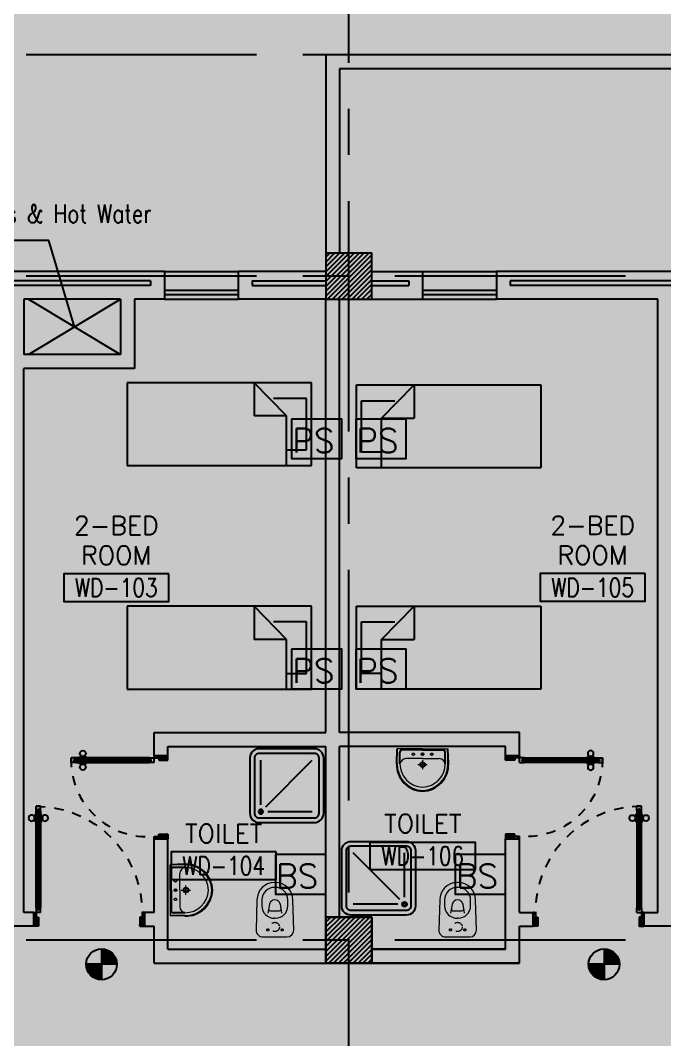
# Model space of a CAD drawing. Extents: x 88852.7 to 88945.7, y 39921.6 to 40001.1.
# Drawn here: x 88906.45 to 88913.44, y 39979.02 to 39990.07 of the extents above; entities that cross this region are included whole.
import ezdxf
from ezdxf.enums import TextEntityAlignment as Align

# ---------------------------------------------------------------- set-up
doc = ezdxf.new("R2010")
doc.units = 0
doc.header["$MEASUREMENT"] = 0
doc.header["$PDMODE"] = 34
for name, pattern in [('CENTERX2', [4, 2.5, -0.5, 0.5, -0.5]), ('DASHED', [0.75, 0.5, -0.25]), ('HIDDEN', [0.375, 0.25, -0.125]), ('HIDDEN2', [0.1875, 0.125, -0.0625])]:
    doc.linetypes.add(name, pattern=pattern)
doc.layers.get('0').update_dxf_attribs({"color": 11, "linetype": 'CONTINUOUS'})
doc.layers.get('DEFPOINTS').update_dxf_attribs({"color": 11, "linetype": 'CONTINUOUS'})
for name, color, linetype in [('AX-DIM', 11, 'CONTINUOUS'), ('AXES', 11, 'CENTERX2'), ('COL', 11, 'CONTINUOUS'), ('DOOR', 11, 'CONTINUOUS'), ('E-SYSTEM', 4, 'CONTINUOUS'), ('FIX', 11, 'CONTINUOUS'), ('FUR', 11, 'CONTINUOUS'), ('HAT', 11, 'CONTINUOUS'), ('INSUL', 11, 'CONTINUOUS'), ('PROJ-L', 11, 'CONTINUOUS'), ('RM-BOX', 11, 'CONTINUOUS'), ('RM-NAME', 11, 'CONTINUOUS'), ('RM-NO', 11, 'CONTINUOUS'), ('SHAFT', 11, 'CONTINUOUS'), ('WALL', 11, 'CONTINUOUS'), ('WIN', 11, 'CONTINUOUS')]:
    doc.layers.add(name, color=color, linetype=linetype)
doc.styles.add('ROMANS', font='ROMANS.shx', dxfattribs={"width": 0.6})
doc.styles.add('SIMPLEX', font='simplex.shx', dxfattribs={"width": 0.8})
doc.dimstyles.new('DIM-OUT', dxfattribs={"dimscale": 0, "dimtxt": 0.24, "dimasz": 0.08, "dimexe": 0.02, "dimexo": 0.02, "dimgap": 0.05, "dimtad": 1, "dimdec": 0, "dimlfac": 1000, "dimzin": 0, "dimdsep": 46, "dimtxsty": 'ROMANS', "dimblk1": 'ARCHTICK', "dimblk2": 'ARCHTICK', "dimsah": 1, "dimcen": 0.01, "dimdle": 0.08, "dimclrd": 7, "dimclre": 7, "dimclrt": 2, "dimadec": 0, "dimazin": 0, "dimtp": 2, "dimtm": 2, "dimtfac": 0.114286, "dimtdec": 0, "dimtix": 1, "dimtmove": 2, "dimatfit": 3, "dimldrblk": 'ARCHTICK', "dimfxl": 0, "dimtolj": 1, "dimtzin": 0, "dimarcsym": 0})
doc.dimstyles.new('DIM7', dxfattribs={"dimtxt": 0.24, "dimasz": 0.08, "dimexe": 0.07, "dimexo": 0.05, "dimgap": 0.07, "dimtad": 1, "dimzin": 0, "dimdsep": 46, "dimtxsty": 'SIMPLEX', "dimblk": 'ARCHTICK', "dimcen": 0.05, "dimdle": 0.05, "dimclrd": 4, "dimclre": 4, "dimclrt": 2, "dimadec": 0, "dimazin": 0, "dimtp": 2, "dimtm": 2, "dimtfac": 0.114286, "dimtix": 1, "dimtmove": 2, "dimatfit": 3, "dimldrblk": 'DOT', "dimfxl": 0, "dimtolj": 1, "dimtzin": 0, "dimarcsym": 0})

# ---------------------------------------------------------------- blocks, each defined once
blk = doc.blocks.new('_ARCHTICK')
at = {"color": 0, "linetype": 'ByBlock', "const_width": 0.15}
blk.add_lwpolyline([(-0.5, -0.5), (0.5, 0.5)], dxfattribs=at)
blk = doc.blocks.new('*D112')
at = {"layer": 'AX-DIM', "color": 7, "lineweight": -2}
for p, q in [((88860.69, 39999.728), (88935.54, 39999.728)), ((88860.77, 39995.09), (88860.77, 39999.748)), ((88935.46, 39987.57), (88935.46, 39999.748))]:
    blk.add_line(p, q, dxfattribs=at)
at = {"layer": 'DEFPOINTS', "color": 0}
for p in [(88935.46, 39999.728), (88860.77, 39995.07), (88935.46, 39987.55)]:
    blk.add_point(p, dxfattribs=at)
at = {"layer": 'AX-DIM', "color": 7, "lineweight": -2, "xscale": 0.08, "yscale": 0.08, "zscale": 0.08, "rotation": 180}
blk.add_blockref('_ARCHTICK', (88860.77, 39999.728), dxfattribs=at)
at = {"layer": 'AX-DIM', "color": 7, "lineweight": -2, "xscale": 0.08, "yscale": 0.08, "zscale": 0.08}
blk.add_blockref('_ARCHTICK', (88935.46, 39999.728), dxfattribs=at)
at = {"layer": 'AX-DIM', "color": 2, "insert": (88898.115, 39999.898), "char_height": 0.24, "attachment_point": 5, "style": 'ROMANS'}
blk.add_mtext('\\A1;74690', dxfattribs=at)
blk = doc.blocks.new('LAV1')
at = {"layer": 'FIX', "linetype": 'DASHED', "lineweight": 20, "ltscale": 0.05}
for p, q in [((0, 170), (0, 270)), ((0, 170), (0, 270)), ((50, 220), (-50, 220))]:
    blk.add_line(p, q, dxfattribs=at)
at = {"layer": 'FIX', "linetype": 'ByBlock', "ltscale": 0.3}
for p, q in [((-280, 210), (-275, 50)), ((-245, 210), (-245, 85)), ((245, 210), (245, 85)), ((280, 210), (275, 50)), ((0, 60), (-220, 60)), ((0, 60), (220, 60))]:
    blk.add_line(p, q, dxfattribs=at)
at = {"layer": 'FIX', "linetype": 'Continuous', "lineweight": 20}
for p, q in [((-275, 210), (-275, 50)), ((0, 155), (-181, 155)), ((0, 155), (181, 155)), ((275, 210), (275, 50)), ((0, 50), (-275, 50)), ((0, 50), (-252, 50)), ((0, 50), (275, 50)), ((0, 50), (252, 50))]:
    blk.add_line(p, q, dxfattribs=at)
at = {"layer": 'FIX', "lineweight": 20}
for p, q in [((0, 92), (0, 123)), ((16, 107), (-15, 107))]:
    blk.add_line(p, q, dxfattribs=at)
for centre, radius in [((0, 220), 29.5), ((0, 220), 22.5), ((0, 107), 15.5)]:
    blk.add_circle(centre, radius, dxfattribs=at)
at = {"layer": 'FIX', "linetype": 'HIDDEN', "lineweight": 20, "ltscale": 0.05}
for centre in [(-100, 107), (100, 107)]:
    blk.add_circle(centre, 12.4, dxfattribs=at)
at = {"layer": 'FIX', "linetype": 'ByBlock', "ltscale": 0.3}
for centre, radius, start, end in [((7, 220), 287, 91.3776, 182.0064), ((-7, 220), 287, 357.9936, 88.6224), ((-220, 85), 24.9, 179.7021, 269.9486), ((220, 85), 24.9, 270.0514, 0.2979)]:
    blk.add_arc(centre, radius, start, end, dxfattribs=at)
at = {"layer": 'FIX', "linetype": 'Continuous', "lineweight": 20}
for centre, radius, start, end in [((8, 217), 283, 91.6988, 181.351), ((8, 212), 253, 91.7328, 180.4884), ((-8, 217), 283, 358.649, 88.3012), ((-8, 212), 253, 359.5116, 88.2672), ((-179, 222), 66.9, 190.2006, 268.0786), ((179, 222), 66.9, 271.9214, 349.7994)]:
    blk.add_arc(centre, radius, start, end, dxfattribs=at)
blk = doc.blocks.new('WC1')
at = {"layer": 'FIX', "lineweight": 20}
for p, q in [((-210, 204), (-538, 194)), ((-475, 141), (-538, 141)), ((-137, 0), (-137, 131)), ((-727, 5), (-727, -5)), ((-674, 5), (-674, -5)), ((-534, 24), (-540, 0)), ((-540, 0), (-534, -24)), ((-395, 76), (-490, 60)), ((-339, 5), (-339, -5)), ((-137, -131), (-137, 0)), ((-490, -60), (-395, -76)), ((-538, -141), (-475, -141)), ((-538, -194), (-210, -204)), ((-213, -204), (-210, -204))]:
    blk.add_line(p, q, dxfattribs=at)
at = {"layer": 'FIX', "linetype": 'Continuous', "lineweight": 20}
blk.add_line((-420, -47), (-420, 45), dxfattribs=at)
at = {"layer": 'FIX', "linetype": 'HIDDEN2', "lineweight": 20, "ltscale": 0.3}
blk.add_circle((-245, 0), 49.8, dxfattribs=at)
at = {"layer": 'FIX', "linetype": 'HIDDEN', "lineweight": 20, "ltscale": 0.05}
for centre in [(-213, 78), (-213, -77)]:
    blk.add_circle(centre, 11.6, dxfattribs=at)
at = {"layer": 'FIX', "lineweight": 20}
for centre, radius, start, end in [((-538, 5), 189, 90, 180), ((-538, 5), 136, 90, 180), ((-475, 5), 136, 360, 90), ((-210, 131), 73, 360, 90), ((-473, -7), 68.2, 128.9242, 152.8468), ((-464, -18), 82, 108.496, 128.9242), ((-538, -5), 189, 180, 270), ((-538, -5), 136, 180, 270), ((-473, 7), 68.2, 207.1532, 231.0758), ((-464, 18), 82, 231.0758, 251.504), ((-475, -5), 136, 270, 0), ((-210, -131), 73, 270, 0)]:
    blk.add_arc(centre, radius, start, end, dxfattribs=at)
at = {"layer": 'FIX', "linetype": 'Continuous', "lineweight": 20}
for centre, start, end in [((-443, 46), 357.6662, 91.6121), ((-442, -46), 268.3879, 2.3338)]:
    blk.add_arc(centre, 22.3, start, end, dxfattribs=at)
blk = doc.blocks.new('SHR1')
at = {"layer": 'FIX'}
for p, q in [((-196, 196), (-700, 700)), ((-143, 218), (-143, 700)), ((-218, 143), (-700, 143))]:
    blk.add_line(p, q, dxfattribs=at)
for points in [[(-825, 125), (-825, 725, -0.414214), (-725, 825), (-125, 825, -0.414214), (-25, 725), (-25, 125, -0.414214), (-125, 25), (-725, 25, -0.414214)], [(-775, 125), (-775, 725, -0.414214), (-725, 775), (-125, 775, -0.414214), (-75, 725), (-75, 125, -0.414214), (-125, 75), (-725, 75, -0.414214)]]:
    blk.add_lwpolyline(points, format="xyb", close=True, dxfattribs=at)
for radius in [25, 15]:
    blk.add_circle((-143, 143), radius, dxfattribs=at)
blk = doc.blocks.new('*X86')
at = {"color": 0}
for p, q in [((227929, 177123), (228395, 177590)), ((227929, 177176), (228342, 177590)), ((227929, 177229), (228289, 177590)), ((227929, 177282), (228236, 177590)), ((227929, 177335), (228183, 177590)), ((227929, 177388), (228130, 177590)), ((227929, 177441), (228077, 177590)), ((227929, 177494), (228024, 177590)), ((227929, 177547), (227971, 177590)), ((227948, 177090), (228429, 177570)), ((228001, 177090), (228429, 177517)), ((228054, 177090), (228429, 177464)), ((228107, 177090), (228429, 177411)), ((228161, 177090), (228429, 177358)), ((228214, 177090), (228429, 177305)), ((228267, 177090), (228429, 177252)), ((228320, 177090), (228429, 177199)), ((228373, 177090), (228429, 177146))]:
    blk.add_line(p, q, dxfattribs=at)
blk = doc.blocks.new('RM1')
at = {"layer": 'RM-BOX'}
blk.add_lwpolyline([(570, -200), (-570, -200), (-570, -500), (570, -500)], close=True, dxfattribs=at)
at = {"layer": 'RM-NAME', "style": 'ROMANS'}
for tag, p in [('ROOMNAME1', (0, 324)), ('ROOMNAME2', (0, 0))]:
    blk.add_attdef(tag, text='', height=200, dxfattribs=at).set_placement(p, align=Align.MIDDLE)
at = {"layer": 'RM-NO', "style": 'ROMANS', "width": 0.8}
blk.add_attdef('ROOMNO', text='', height=200, dxfattribs=at).set_placement((0, -350), align=Align.MIDDLE)
blk = doc.blocks.new('AH20A')
at = {"layer": 'FUR'}
for p, q in [((0, 0.5), (0, -0.5)), ((1, 0.5), (0, 0.5)), ((0.1358, 0.5), (0.1358, -0.0987)), ((1, -0.5), (1, 0.5)), ((0.1358, 0.3112), (0.0277, 0.3112)), ((0.0277, 0.3112), (0.0277, -0.3087)), ((0.1358, -0.0987), (0.3125, -0.5)), ((0.1358, -0.0987), (0.3125, -0.0987)), ((0.3125, -0.5), (0.3125, -0.0987)), ((0.0277, -0.3087), (0.2076, -0.3087)), ((0, -0.5), (1, -0.5))]:
    blk.add_line(p, q, dxfattribs=at)
blk = doc.blocks.new('DOOR100')
at = {"layer": 'DOOR', "color": 0, "linetype": 'ByBlock'}
for p, q in [((-83, 1129), (-83, 1219)), ((-76, 1219), (-83, 1219)), ((-76, 1251), (-76, 1301)), ((-76, 1301), (-26, 1301)), ((-26, 1301), (-76, 1301)), ((-59, 1251), (-76, 1251)), ((-59, 1251), (-59, 1271)), ((-43, 1271), (-59, 1271)), ((-43, 1251), (-43, 1271)), ((-26, 1251), (-43, 1251)), ((-26, 1251), (-26, 1301)), ((-26, 1219), (-19, 1219)), ((-19, 1129), (-19, 1219)), ((-92, 1206), (-92, 1141)), ((-83, 1206), (-92, 1206)), ((-83, 1141), (-92, 1141)), ((-83, 1206), (-83, 1141)), ((-76, 1129), (-83, 1129)), ((-26, 1129), (-19, 1129)), ((-19, 1206), (-19, 1141)), ((-19, 1206), (-10, 1206)), ((-19, 1141), (-10, 1141)), ((-10, 1206), (-10, 1141)), ((-1201, 0), (-1201, 150)), ((-1201, 150), (-1176, 150)), ((-1201, 150), (-1201, 0)), ((-1176, 150), (-1176, 100)), ((-76, 200), (-59, 200)), ((-76, 150), (-76, 200)), ((-76, 150), (-26, 150)), ((-59, 200), (-59, 180)), ((-59, 180), (-43, 180)), ((-43, 200), (-26, 200)), ((-43, 180), (-43, 200)), ((-26, 200), (-26, 150)), ((-1, 150), (-26, 150)), ((-26, 150), (-26, 100)), ((-1, 150), (-1, 0)), ((-1151, 0), (-1201, 0)), ((-1176, 100), (-1151, 100)), ((-1151, 100), (-1151, 0)), ((-51, 100), (-51, 0)), ((-26, 100), (-51, 100)), ((-51, 0), (-1, 0))]:
    blk.add_line(p, q, dxfattribs=at)
at = {"layer": 'DOOR', "linetype": 'ByBlock'}
for p, q in [((-76, 1251), (-76, 200)), ((-59, 200), (-59, 1251)), ((-43, 200), (-43, 1251)), ((-26, 200), (-26, 1251))]:
    blk.add_line(p, q, dxfattribs=at)
at = {"layer": 'DOOR', "color": 9, "linetype": 'ByBlock'}
for p, q in [((-1151, 0), (-1201, 114)), ((-51, 0), (-1, 114)), ((-1151, 0), (-1201, 40)), ((-1151, 0), (-1164, 100)), ((-51, 0), (-38, 100)), ((-51, 0), (-1, 40))]:
    blk.add_line(p, q, dxfattribs=at)
at = {"layer": 'DOOR', "color": 0, "linetype": 'ByBlock'}
for centre in [(-125, 1174), (22, 1174)]:
    blk.add_circle(centre, 32.4, dxfattribs=at)
at = {"layer": 'DOOR', "linetype": 'HIDDEN', "ltscale": 0.5}
blk.add_arc((-27, 152), 1149, 89.961, 180.0931, dxfattribs=at)
at = {"layer": 'DOOR', "color": 9, "linetype": 'ByBlock'}
for centre, radius, start, end in [((-1151, 0), 154, 103.7142, 108.8947), ((-1151, 0), 134, 100.72, 111.8402), ((-51, 0), 134, 68.1598, 79.28), ((-51, 0), 114, 64.0838, 77.3774), ((-51, 0), 154, 71.1053, 76.2858), ((-1151, 0), 94.4, 90, 121.9818), ((-1151, 0), 74.4, 90, 132.2236), ((-1151, 0), 54.4, 90, 156.7926), ((-1151, 0), 34.4, 90, 180), ((-1151, 0), 14.4, 90, 180), ((-51, 0), 94.4, 58.0182, 90), ((-51, 0), 74.4, 47.7764, 90), ((-51, 0), 54.4, 23.2074, 90), ((-51, 0), 34.4, 0, 90), ((-51, 0), 14.4, 0, 90)]:
    blk.add_arc(centre, radius, start, end, dxfattribs=at)
blk = doc.blocks.new('DOOR90')
at = {"layer": 'DOOR', "linetype": 'ByBlock'}
for p, q in [((0, 0), (-150, 0)), ((-200, -25), (-1000, -25)), ((-200, -42), (-1000, -42)), ((-200, -58), (-1000, -58)), ((-1000, -75), (-200, -75))]:
    blk.add_line(p, q, dxfattribs=at)
at = {"layer": 'DOOR', "color": 0, "linetype": 'ByBlock'}
for p, q in [((-150, 0), (-150, -25)), ((-150, 0), (0, 0)), ((0, -50), (0, 0)), ((-1050, -25), (-1050, -75)), ((-1050, -75), (-1050, -25)), ((-1000, -25), (-1050, -25)), ((-1000, -75), (-1050, -75)), ((-1020, -42), (-1020, -58)), ((-1000, -42), (-1020, -42)), ((-1000, -58), (-1020, -58)), ((-1000, -25), (-1000, -42)), ((-1000, -58), (-1000, -75)), ((-968, -25), (-968, -18)), ((-878, -18), (-968, -18)), ((-968, -75), (-968, -82)), ((-878, -82), (-968, -82)), ((-955, -18), (-955, -9)), ((-955, -9), (-890, -9)), ((-955, -18), (-890, -18)), ((-955, -82), (-955, -91)), ((-955, -82), (-890, -82)), ((-955, -91), (-890, -91)), ((-890, -18), (-890, -9)), ((-890, -82), (-890, -91)), ((-878, -25), (-878, -18)), ((-878, -75), (-878, -82)), ((-200, -42), (-200, -25)), ((-200, -25), (-150, -25)), ((-180, -42), (-200, -42)), ((-200, -75), (-200, -58)), ((-200, -58), (-180, -58)), ((-150, -75), (-200, -75)), ((-180, -58), (-180, -42)), ((-150, -75), (-150, -25)), ((-150, -25), (-100, -25)), ((-100, -25), (-100, -50)), ((-100, -50), (0, -50)), ((-150, -900), (-150, -875)), ((-150, -875), (-100, -875)), ((-100, -850), (0, -850)), ((-100, -875), (-100, -850)), ((0, -850), (0, -900)), ((0, -900), (-150, -900)), ((-150, -900), (0, -900))]:
    blk.add_line(p, q, dxfattribs=at)
at = {"layer": 'DOOR', "color": 9, "linetype": 'ByBlock'}
for p, q in [((0, -50), (-114, 0)), ((0, -50), (-40, 0)), ((0, -50), (-100, -37)), ((0, -850), (-114, -900)), ((0, -850), (-100, -863)), ((0, -850), (-40, -900))]:
    blk.add_line(p, q, dxfattribs=at)
at = {"layer": 'DOOR', "color": 0, "linetype": 'ByBlock'}
for centre in [(-923, 24), (-923, -124)]:
    blk.add_circle(centre, 32.4, dxfattribs=at)
at = {"layer": 'DOOR', "color": 9, "linetype": 'ByBlock'}
for centre, radius, start, end in [((0, -50), 74.4, 137.7764, 180), ((0, -50), 54.4, 113.2074, 180), ((0, -50), 154, 161.1053, 166.2858), ((0, -50), 134, 158.1598, 169.28), ((0, -50), 114, 154.0838, 167.3774), ((0, -50), 94.4, 148.0182, 180), ((0, -50), 34.4, 90, 180), ((0, -50), 14.4, 90, 180), ((0, -850), 134, 190.72, 201.8402), ((0, -850), 94.4, 180, 211.9818), ((0, -850), 74.4, 180, 222.2236), ((0, -850), 54.4, 180, 246.7926), ((0, -850), 34.4, 180, 270), ((0, -850), 14.4, 180, 270), ((0, -850), 154, 193.7142, 198.8947)]:
    blk.add_arc(centre, radius, start, end, dxfattribs=at)
at = {"layer": 'DOOR', "linetype": 'HIDDEN', "ltscale": 0.5}
blk.add_arc((-222, -50), 828, 178.2701, 275.003, dxfattribs=at)
blk = doc.blocks.new('*X87')
at = {"color": 0}
for p, q in [((227929, 169910), (228408, 170390)), ((227929, 169963), (228355, 170390)), ((227929, 170017), (228302, 170390)), ((227929, 170070), (228249, 170390)), ((227929, 170123), (228196, 170390)), ((227929, 170176), (228143, 170390)), ((227929, 170229), (228090, 170390)), ((227929, 170282), (228037, 170390)), ((227929, 170335), (227984, 170390)), ((227961, 169890), (228429, 170357)), ((228014, 169890), (228429, 170304)), ((228067, 169890), (228429, 170251)), ((228120, 169890), (228429, 170198)), ((228173, 169890), (228429, 170145)), ((228226, 169890), (228429, 170092)), ((228279, 169890), (228429, 170039)), ((228332, 169890), (228429, 169986)), ((228385, 169890), (228429, 169933))]:
    blk.add_line(p, q, dxfattribs=at)
blk = doc.blocks.new('COL50')
at = {"layer": 'COL'}
blk.add_lwpolyline([(-250, 250), (-250, -250), (250, -250), (250, 250)], close=True, dxfattribs=at)

msp = doc.modelspace()

# ---------------------------------------------------------------- linework, layer by layer
at = {"layer": 'AXES'}
for p, q in [((88910.0103, 39921.6153), (88910.0103, 40000.4279)), ((88945.0103, 39989.6996), (88876.9703, 39989.6996)), ((88945.0103, 39987.2996), (88876.9703, 39987.2996)), ((88945.0103, 39980.0996), (88876.9703, 39980.0996))]:
    msp.add_line(p, q, dxfattribs=at)
at = {"layer": 'COL'}
msp.add_lwpolyline([(88910.2603, 39987.0496), (88910.2603, 39987.5496), (88909.7603, 39987.5496), (88909.7603, 39987.0496)], close=True, dxfattribs=at)
at = {"layer": 'E-SYSTEM', "color": 4}
for p, q in [((88907.3279, 39980.0041), (88907.3279, 39979.6697)), ((88907.3279, 39979.9919), (88907.3396, 39980.0037)), ((88907.3279, 39979.9742), (88907.3554, 39980.0018)), ((88907.3279, 39979.9566), (88907.37, 39979.9987)), ((88907.3279, 39979.9389), (88907.3835, 39979.9945)), ((88907.3279, 39979.9212), (88907.3961, 39979.9895)), ((88907.3279, 39979.9035), (88907.408, 39979.9836)), ((88907.3279, 39979.8859), (88907.419, 39979.977)), ((88907.3279, 39979.8682), (88907.4294, 39979.9697)), ((88907.3279, 39979.8505), (88907.4391, 39979.9617)), ((88907.3319, 39979.8369), (88907.4481, 39979.9531)), ((88907.3496, 39979.8369), (88907.4564, 39979.9437)), ((88907.3673, 39979.8369), (88907.4641, 39979.9337)), ((88907.385, 39979.8369), (88907.4711, 39979.9231)), ((88912.7784, 39980.0041), (88912.7784, 39979.6697)), ((88912.7784, 39979.9919), (88912.7901, 39980.0037)), ((88912.7784, 39979.9742), (88912.8059, 39980.0018)), ((88912.7784, 39979.9566), (88912.8205, 39979.9987)), ((88912.7784, 39979.9389), (88912.834, 39979.9945)), ((88912.7784, 39979.9212), (88912.8467, 39979.9895)), ((88912.7784, 39979.9035), (88912.8585, 39979.9836)), ((88912.7784, 39979.8859), (88912.8696, 39979.977)), ((88912.7784, 39979.8682), (88912.8799, 39979.9697)), ((88912.7784, 39979.8505), (88912.8896, 39979.9617)), ((88912.7825, 39979.8369), (88912.8986, 39979.9531)), ((88912.8001, 39979.8369), (88912.907, 39979.9437)), ((88912.8178, 39979.8369), (88912.9147, 39979.9337)), ((88912.8355, 39979.8369), (88912.9217, 39979.9231)), ((88907.495, 39979.8369), (88907.1607, 39979.8369)), ((88907.1611, 39979.8252), (88907.1728, 39979.8369)), ((88907.163, 39979.8094), (88907.1905, 39979.8369)), ((88907.1661, 39979.7948), (88907.2082, 39979.8369)), ((88907.1702, 39979.7813), (88907.2259, 39979.8369)), ((88907.1753, 39979.7686), (88907.2435, 39979.8369)), ((88907.1811, 39979.7568), (88907.2612, 39979.8369)), ((88907.1877, 39979.7457), (88907.2789, 39979.8369)), ((88907.1951, 39979.7354), (88907.2966, 39979.8369)), ((88907.203, 39979.7257), (88907.3143, 39979.8369)), ((88907.2117, 39979.7167), (88907.3279, 39979.8328)), ((88907.221, 39979.7083), (88907.3279, 39979.8152)), ((88907.4026, 39979.8369), (88907.4774, 39979.9116)), ((88907.4203, 39979.8369), (88907.4829, 39979.8995)), ((88907.438, 39979.8369), (88907.4875, 39979.8864)), ((88907.4557, 39979.8369), (88907.4912, 39979.8724)), ((88907.4734, 39979.8369), (88907.4938, 39979.8573)), ((88907.491, 39979.8369), (88907.495, 39979.8409)), ((88912.9456, 39979.8369), (88912.6112, 39979.8369)), ((88912.6116, 39979.8252), (88912.6234, 39979.8369)), ((88912.6135, 39979.8094), (88912.6411, 39979.8369)), ((88912.6166, 39979.7948), (88912.6587, 39979.8369)), ((88912.6208, 39979.7813), (88912.6764, 39979.8369)), ((88912.6258, 39979.7686), (88912.6941, 39979.8369)), ((88912.6317, 39979.7568), (88912.7118, 39979.8369)), ((88912.6383, 39979.7457), (88912.7294, 39979.8369)), ((88912.6456, 39979.7354), (88912.7471, 39979.8369)), ((88912.6536, 39979.7257), (88912.7648, 39979.8369)), ((88912.6622, 39979.7167), (88912.7784, 39979.8328)), ((88912.6716, 39979.7083), (88912.7784, 39979.8152)), ((88912.8532, 39979.8369), (88912.9279, 39979.9116)), ((88912.8709, 39979.8369), (88912.9334, 39979.8995)), ((88912.8885, 39979.8369), (88912.9381, 39979.8864)), ((88912.9062, 39979.8369), (88912.9417, 39979.8724)), ((88912.9239, 39979.8369), (88912.9443, 39979.8573)), ((88912.9416, 39979.8369), (88912.9455, 39979.8409)), ((88907.231, 39979.7006), (88907.3279, 39979.7975)), ((88907.2417, 39979.6936), (88907.3279, 39979.7798)), ((88907.2531, 39979.6874), (88907.3279, 39979.7621)), ((88907.2653, 39979.6819), (88907.3279, 39979.7444)), ((88907.2783, 39979.6772), (88907.3279, 39979.7268)), ((88907.2923, 39979.6736), (88907.3279, 39979.7091)), ((88912.6816, 39979.7006), (88912.7784, 39979.7975)), ((88912.6922, 39979.6936), (88912.7784, 39979.7798)), ((88912.7037, 39979.6874), (88912.7784, 39979.7621)), ((88912.7158, 39979.6819), (88912.7784, 39979.7444)), ((88912.7289, 39979.6772), (88912.7784, 39979.7268)), ((88912.7429, 39979.6736), (88912.7784, 39979.7091)), ((88907.3074, 39979.671), (88907.3279, 39979.6914)), ((88907.3239, 39979.6698), (88907.3279, 39979.6737)), ((88912.758, 39979.671), (88912.7784, 39979.6914)), ((88912.7744, 39979.6698), (88912.7784, 39979.6737))]:
    msp.add_line(p, q, dxfattribs=at)
for points in [[(88909.39, 39985.7501), (88909.39, 39985.3215), (88909.9353, 39985.3215), (88909.9353, 39985.7501)], [(88910.0853, 39985.7501), (88910.0853, 39985.3215), (88910.6305, 39985.3215), (88910.6305, 39985.7501)], [(88909.39, 39983.2546), (88909.39, 39982.8259), (88909.9353, 39982.8259), (88909.9353, 39983.2546)], [(88910.0853, 39983.2546), (88910.0853, 39982.8259), (88910.6305, 39982.8259), (88910.6305, 39983.2546)], [(88909.215, 39981.0282), (88909.215, 39980.5996), (88909.7603, 39980.5996), (88909.7603, 39981.0282)], [(88911.165, 39981.0282), (88911.165, 39980.5996), (88911.7103, 39980.5996), (88911.7103, 39981.0282)]]:
    msp.add_lwpolyline(points, close=True, dxfattribs=at)
for centre in [(88907.3279, 39979.8369), (88912.7784, 39979.8369)]:
    msp.add_circle(centre, 0.1672, dxfattribs=at)
at = {"layer": 'INSUL'}
for p, q in [((88907.8603, 39987.2496), (88905.0103, 39987.2496)), ((88907.8603, 39987.2496), (88907.8603, 39987.1996)), ((88908.9603, 39987.2496), (88908.9603, 39987.1996)), ((88908.9603, 39987.2496), (88909.7603, 39987.2496)), ((88910.2603, 39987.2496), (88910.6603, 39987.2496)), ((88910.6603, 39987.2496), (88910.6603, 39987.1996)), ((88911.7603, 39987.2496), (88911.7603, 39987.1996)), ((88915.4603, 39987.2496), (88911.7603, 39987.2496)), ((88907.8603, 39987.1996), (88905.0103, 39987.1996)), ((88908.9603, 39987.1996), (88909.7603, 39987.1996)), ((88910.2603, 39987.1996), (88910.6603, 39987.1996)), ((88915.4603, 39987.1996), (88911.7603, 39987.1996))]:
    msp.add_line(p, q, dxfattribs=at)
at = {"layer": 'PROJ-L', "linetype": 'Continuous'}
for p, q in [((88909.7603, 39989.6996), (88909.7603, 39987.5496)), ((88928.2603, 39989.6996), (88909.7603, 39989.6996)), ((88909.9103, 39989.5496), (88909.9103, 39987.5496)), ((88928.1103, 39989.5496), (88909.9103, 39989.5496))]:
    msp.add_line(p, q, dxfattribs=at)
at = {"layer": 'SHAFT', "linetype": 'ByBlock'}
for p, q in [((88906.5353, 39987.0496), (88907.5353, 39986.4496)), ((88906.5353, 39986.4496), (88907.5353, 39987.0496))]:
    msp.add_line(p, q, dxfattribs=at)
at = {"layer": 'WALL'}
for p, q in [((88908.0103, 39987.3496), (88904.8603, 39987.3496)), ((88908.0103, 39987.3496), (88908.0103, 39987.0496)), ((88908.8103, 39987.3496), (88908.8103, 39987.0496)), ((88909.7603, 39987.3496), (88908.8103, 39987.3496)), ((88910.2603, 39987.3496), (88910.8103, 39987.3496)), ((88910.8103, 39987.3496), (88910.8103, 39987.0496)), ((88911.6103, 39987.3496), (88911.6103, 39987.0496)), ((88915.6103, 39987.3496), (88911.6103, 39987.3496)), ((88907.5353, 39987.0496), (88906.4853, 39987.0496)), ((88906.4853, 39987.0496), (88906.4853, 39986.4496)), ((88907.5353, 39987.0496), (88907.5353, 39986.4496)), ((88907.6853, 39987.0496), (88907.6853, 39986.2996)), ((88908.0103, 39987.0496), (88907.6853, 39987.0496)), ((88909.7603, 39987.0496), (88908.8103, 39987.0496)), ((88909.7603, 39982.3496), (88909.7603, 39987.0496)), ((88909.9103, 39982.3496), (88909.9103, 39987.0496)), ((88910.2603, 39987.0496), (88910.8103, 39987.0496)), ((88913.3603, 39987.0496), (88911.6103, 39987.0496)), ((88913.3603, 39980.3996), (88913.3603, 39987.0496)), ((88907.5353, 39986.4496), (88906.4853, 39986.4496)), ((88907.6853, 39986.2996), (88906.4853, 39986.2996)), ((88906.4853, 39980.3996), (88906.4853, 39986.2996)), ((88907.8978, 39982.0996), (88907.8978, 39982.3496)), ((88907.8978, 39982.3496), (88909.7603, 39982.3496)), ((88911.8603, 39982.3496), (88909.9103, 39982.3496)), ((88911.8603, 39982.0996), (88911.8603, 39982.3496)), ((88908.0478, 39982.0996), (88908.0478, 39982.1996)), ((88908.0478, 39982.1996), (88909.7603, 39982.1996)), ((88909.7603, 39980.3496), (88909.7603, 39982.1996)), ((88909.9103, 39980.3496), (88909.9103, 39982.1996)), ((88911.7103, 39982.1996), (88909.9103, 39982.1996)), ((88911.7103, 39982.0996), (88911.7103, 39982.1996)), ((88907.8978, 39982.0996), (88908.0478, 39982.0996)), ((88911.8603, 39982.0996), (88911.7103, 39982.0996)), ((88907.8978, 39981.1996), (88908.0478, 39981.1996)), ((88907.8978, 39980.3996), (88907.8978, 39981.1996)), ((88908.0478, 39979.9996), (88908.0478, 39981.1996)), ((88911.8603, 39981.1996), (88911.7103, 39981.1996)), ((88911.7103, 39979.9996), (88911.7103, 39981.1996)), ((88911.8603, 39980.3996), (88911.8603, 39981.1996)), ((88907.7915, 39980.2496), (88907.8978, 39980.2496)), ((88907.8978, 39979.8496), (88907.8978, 39980.2496)), ((88911.8603, 39979.8496), (88911.8603, 39980.2496))]:
    msp.add_line(p, q, dxfattribs=at)
at = {"layer": 'WALL', "linetype": 'ByBlock'}
for p, q in [((88906.5915, 39980.3996), (88906.4853, 39980.3996)), ((88906.5915, 39980.3996), (88906.5915, 39980.2496)), ((88907.7915, 39980.3996), (88907.7915, 39980.2496)), ((88907.8978, 39980.3996), (88907.7915, 39980.3996)), ((88911.8603, 39980.3996), (88912.0103, 39980.3996)), ((88913.2103, 39980.3996), (88913.3603, 39980.3996)), ((88906.5915, 39980.2496), (88906.229, 39980.2496)), ((88911.8603, 39980.2496), (88912.0103, 39980.2496)), ((88913.6603, 39980.2496), (88913.2103, 39980.2496)), ((88908.0478, 39979.9996), (88909.7603, 39979.9996)), ((88910.2603, 39979.9996), (88911.7103, 39979.9996)), ((88911.7103, 39979.9996), (88910.2603, 39979.9996)), ((88907.8978, 39979.8496), (88909.7603, 39979.8496)), ((88910.2603, 39979.8496), (88911.8603, 39979.8496)), ((88911.8603, 39979.8496), (88910.2603, 39979.8496))]:
    msp.add_line(p, q, dxfattribs=at)
at = {"layer": 'WALL', "color": 2, "linetype": 'ByBlock'}
for p, q in [((88912.0103, 39980.2496), (88912.0103, 39980.3996)), ((88913.2103, 39980.2496), (88913.2103, 39980.3996))]:
    msp.add_line(p, q, dxfattribs=at)
at = {"layer": 'WALL', "linetype": 'ByBlock', "ltscale": 0.3}
for points in [[(88910.2603, 39987.5496), (88909.7603, 39987.5496), (88909.7603, 39987.0496), (88910.2603, 39987.0496)], [(88910.2603, 39980.3496), (88909.7603, 39980.3496), (88909.7603, 39979.8496), (88910.2603, 39979.8496)]]:
    msp.add_lwpolyline(points, close=True, dxfattribs=at)
at = {"layer": 'WIN'}
for p, q in [((88908.0103, 39987.3496), (88908.8103, 39987.3496)), ((88910.8103, 39987.3496), (88911.6103, 39987.3496)), ((88908.0103, 39987.1496), (88908.8103, 39987.1496)), ((88908.0103, 39987.0996), (88908.8103, 39987.0996)), ((88910.8103, 39987.1496), (88911.6103, 39987.1496)), ((88910.8103, 39987.0996), (88911.6103, 39987.0996)), ((88908.0103, 39987.0496), (88908.8103, 39987.0496)), ((88910.8103, 39987.0496), (88911.6103, 39987.0496))]:
    msp.add_line(p, q, dxfattribs=at)

# ---------------------------------------------------------------- block references
at = {"layer": 'COL', "xscale": -0.001, "yscale": 0.001, "zscale": 0.001}
msp.add_blockref('COL50', (88910.0103, 39980.0996), dxfattribs=at)
at = {"layer": 'DOOR', "color": 0, "linetype": 'ByBlock', "yscale": 0.001, "zscale": 0.001}
for name, p, xscale in [('DOOR90', (88908.0478, 39982.0996), 0.001), ('DOOR90', (88911.7103, 39982.0996), -0.001), ('DOOR100', (88906.5915, 39980.2496), -0.001), ('DOOR100', (88913.2103, 39980.2496), 0.001)]:
    msp.add_blockref(name, p, dxfattribs=dict(at, xscale=xscale))
at = {"layer": 'FIX'}
for name, p, xscale, yscale, zscale, rotation in [('AH20A', (88909.6068, 39985.6951), 2, 0.9, 2, 180), ('AH20A', (88910.0932, 39985.6715), -2, 0.9, 2, 180), ('AH20A', (88909.6068, 39983.2727), 2, 0.9, 2, 180), ('AH20A', (88910.0932, 39983.2727), -2, 0.9, 2, 180), ('LAV1', (88910.8098, 39982.2226), 0.001000000003841706, 0.000999999996565748, 0.001, 180), ('WC1', (88909.208, 39979.9976), 0.000999999996565748, 0.000999999996565748, 0.001, 270), ('WC1', (88911.1903, 39979.9976), 0.000999999996565748, 0.000999999996565748, 0.001, 270)]:
    msp.add_blockref(name, p, dxfattribs=dict(at, xscale=xscale, yscale=yscale, zscale=zscale, rotation=rotation))
at = {"layer": 'FIX', "yscale": 0.000999999996565748, "zscale": 0.001}
for p, xscale in [((88908.9123, 39981.3496), -0.001000000003841706), ((88910.7583, 39980.3456), 0.001000000003841706)]:
    msp.add_blockref('SHR1', p, dxfattribs=dict(at, xscale=xscale))
at = {"layer": 'FIX', "linetype": 'ByBlock', "ltscale": 0.3, "xscale": 0.000999999996565748, "yscale": 0.000999999996565748, "zscale": 0.001, "rotation": 270}
msp.add_blockref('LAV1', (88908.0228, 39980.6416), dxfattribs=at)
at = {"layer": 'HAT', "xscale": 0.001, "yscale": 0.001, "zscale": 0.001}
for name in ['*X86', '*X87']:
    msp.add_blockref(name, (88681.8317, 39809.9598), dxfattribs=at)
at = {"layer": 'RM-NAME', "xscale": 0.001, "yscale": 0.001, "zscale": 0.001}
for p, values in [((88907.4876, 39984.2725), {'ROOMNO': 'WD-103', 'ROOMNAME2': 'ROOM', 'ROOMNAME1': '2-BED'}), ((88912.6544, 39984.274), {'ROOMNO': 'WD-105', 'ROOMNAME2': 'ROOM', 'ROOMNAME1': '2-BED'}), ((88908.6521, 39981.2558), {'ROOMNO': 'WD-104', 'ROOMNAME2': 'TOILET'})]:
    msp.add_blockref('RM1', p, dxfattribs=at).add_auto_attribs(values)
at = {"layer": 'RM-NAME'}
ref = msp.add_blockref('RM1', (88910.8118, 39981.3626), dxfattribs=dict(at, xscale=-0.001, yscale=0.001, zscale=0.001))
ref.add_attrib('ROOMNO', 'WD-106', dxfattribs={"layer": 'RM-NO', "height": 0.2, "style": 'ROMANS', "width": 0.8}).set_placement((88910.8118, 39981.0126), align=Align.MIDDLE)
ref.add_attrib('ROOMNAME2', 'TOILET', dxfattribs={"height": 0.2, "style": 'ROMANS'}).set_placement((88910.8118, 39981.3626), align=Align.MIDDLE)

# ---------------------------------------------------------------- texts
at = {"layer": 'E-SYSTEM', "color": 4, "style": 'ROMANS'}
for s, p in [('PS', (88909.3973, 39985.3869)), ('PS', (88910.0925, 39985.3869)), ('PS', (88909.3973, 39982.8913)), ('PS', (88910.0925, 39982.8913)), ('BS', (88909.2223, 39980.6649)), ('BS', (88911.1723, 39980.6649))]:
    msp.add_text(s, height=0.26, dxfattribs=at).set_placement(p)
at = {"layer": 'SHAFT', "color": 4, "style": 'ROMANS', "width": 0.8}
msp.add_text('Ind. Gases & Hot Water', height=0.2, dxfattribs=at).set_placement((88906.5765, 39987.9786), align=Align.MIDDLE)

# ---------------------------------------------------------------- dimensions: what is measured, and where the dimension line sits
at = {"layer": 'AX-DIM'}
dim = msp.add_linear_dim(base=(88935.4603, 39999.7279), p1=(88860.7703, 39995.0699), p2=(88935.4603, 39987.5496), dimstyle='DIM-OUT', override={"dimscale": 1}, dxfattribs=at)
dim.commit()
dim.dimension.update_dxf_attribs({"geometry": '*D112', "text_midpoint": (88898.1153, 39999.8979)})

# ---------------------------------------------------------------- leaders
at = {"layer": 'SHAFT', "color": 6, "linetype": 'ByBlock', "ltscale": 0.3}
msp.add_leader([(88907.0353, 39986.7496), (88906.7567, 39987.6864), (88905.8895, 39987.6864)], dimstyle='DIM7', override={"dimasz": 200, "dimgap": 70, "dimtad": 0}, dxfattribs=at)

doc.saveas('drawing.dxf')
